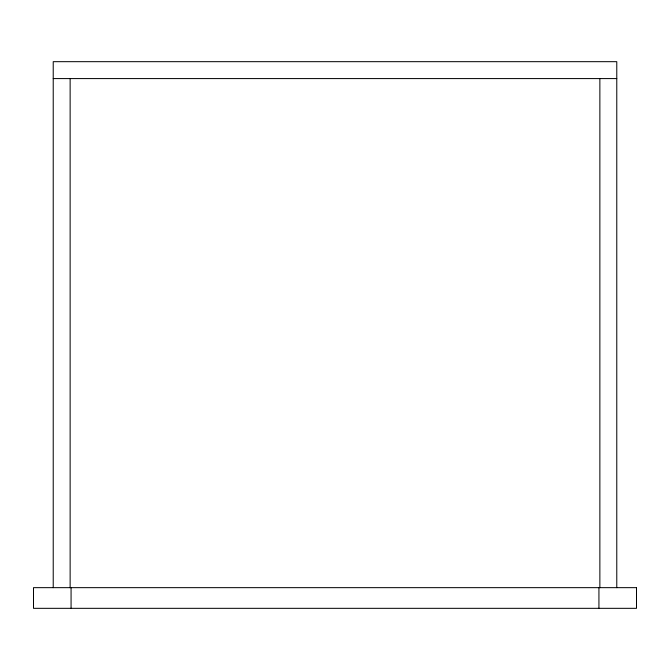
<?xml version="1.0" encoding="UTF-8"?>
<svg xmlns="http://www.w3.org/2000/svg" width="670" height="670" viewBox="0 0 670 670"><rect width="100%" height="100%" fill="white"/><g stroke="black" fill="none" stroke-linecap="round" stroke-linejoin="round"><path stroke-width="1" d="M53.223 78.583L616.777 78.583M616.777 587.657L616.777 61.674L53.223 61.674L53.223 587.657M599.868 78.583L599.868 587.657M598.93 587.657L598.93 608.327M71.07 587.657L71.07 608.327M70.132 78.583L70.132 587.657M636.5 587.657L33.5 587.657L33.5 608.327L636.5 608.327L636.5 587.657"/></g></svg>
